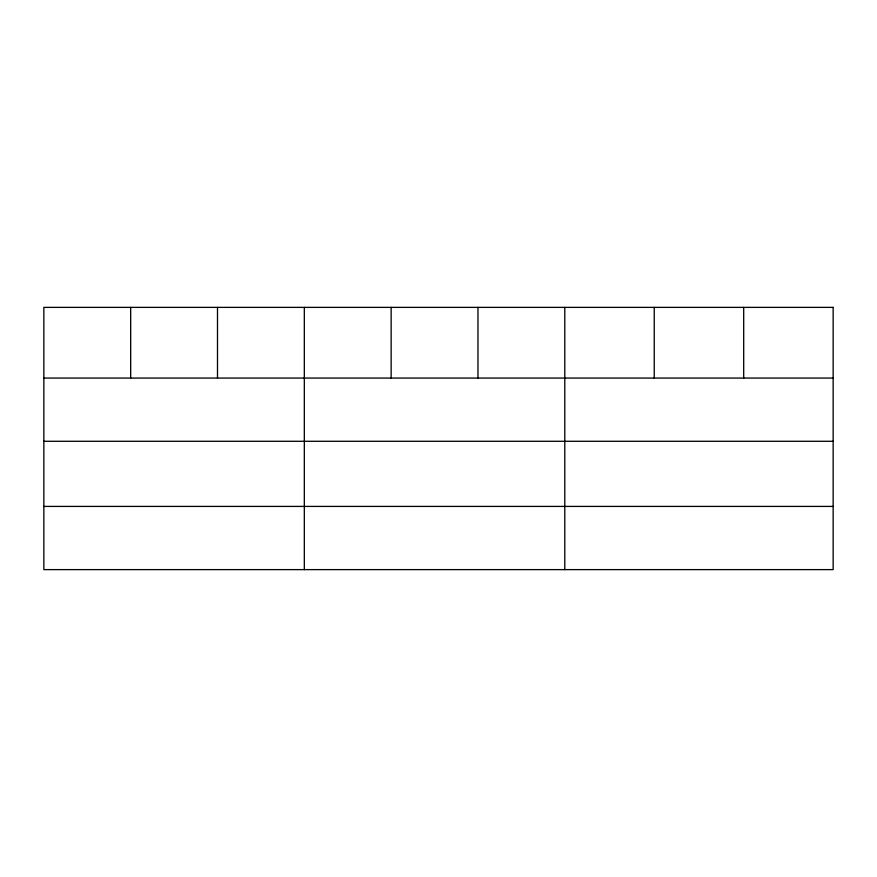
<?xml version="1.0" encoding="UTF-8"?>
<svg xmlns="http://www.w3.org/2000/svg" width="877" height="877" viewBox="0 0 877 877"><rect width="100%" height="100%" fill="white"/><g stroke="black" fill="none" stroke-linecap="round" stroke-linejoin="round"><path stroke-width="1.32" d="M43.85 378.064L833.15 378.064M43.85 441.284L833.15 441.284M43.85 506.413L833.15 506.413M743.696 307.378L743.696 378.064M654.242 307.378L654.242 378.064M564.788 307.378L564.788 569.622M477.965 307.378L477.965 378.064M391.142 307.378L391.142 378.064M304.319 307.378L304.319 569.622M217.496 307.378L217.496 378.064M130.673 307.378L130.673 378.064M833.15 307.378L43.85 307.378L43.85 569.622L833.15 569.622L833.15 307.378"/></g></svg>
